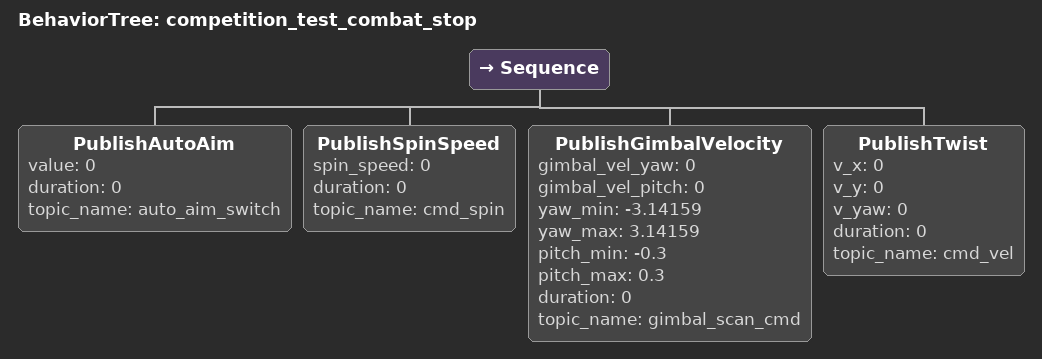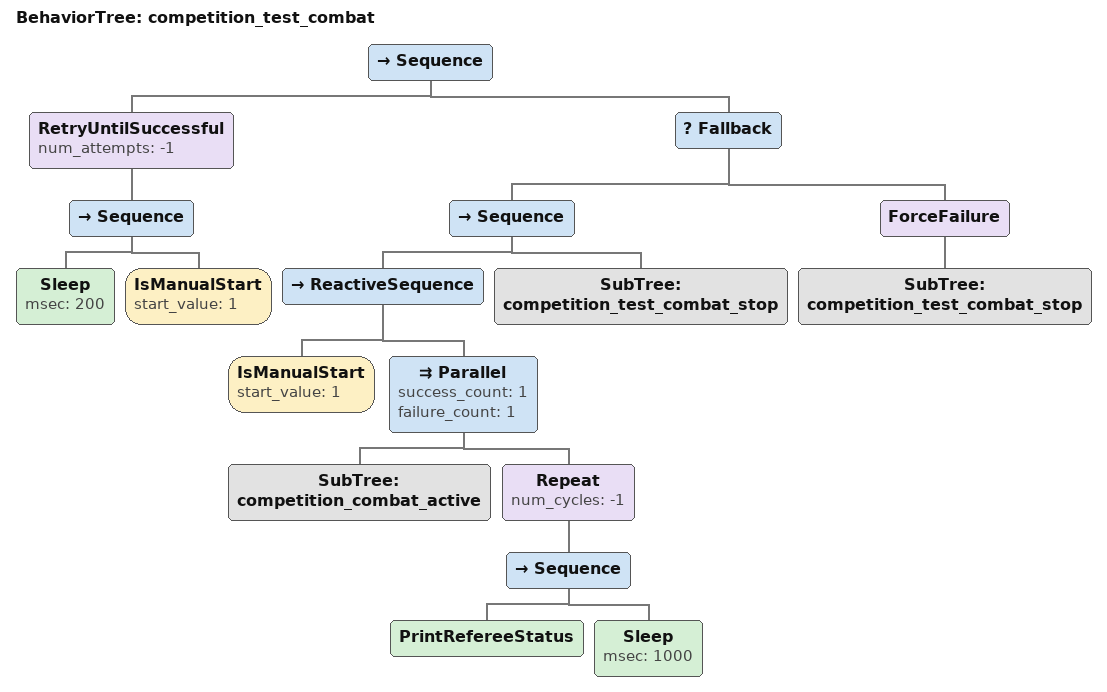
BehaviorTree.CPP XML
<?xml version="1.0" encoding="UTF-8"?>
<root BTCPP_format="4" main_tree_to_execute="competition_test_combat">
  <BehaviorTree ID="competition_test_combat_stop">
    <Sequence>
      <PublishAutoAim value="0" duration="0" topic_name="auto_aim_switch"/>
      <PublishSpinSpeed spin_speed="0" duration="0" topic_name="cmd_spin"/>
      <PublishGimbalVelocity gimbal_vel_yaw="0" gimbal_vel_pitch="0"
                             yaw_min="-3.14159" yaw_max="3.14159"
                             pitch_min="-0.3" pitch_max="0.3"
                             duration="0" topic_name="gimbal_scan_cmd"/>
      <PublishTwist v_x="0" v_y="0" v_yaw="0" duration="0" topic_name="cmd_vel"/>
    </Sequence>
  </BehaviorTree>

  <BehaviorTree ID="competition_test_combat">
    <Sequence>
      <!-- Sleep prevents a synchronous infinite retry while awaiting manual start. -->
      <RetryUntilSuccessful num_attempts="-1">
        <Sequence>
          <Sleep msec="200"/>
          <IsManualStart start_value="1"/>
        </Sequence>
      </RetryUntilSuccessful>
      <Fallback>
        <Sequence>
          <ReactiveSequence>
            <IsManualStart start_value="1"/>
            <Parallel success_count="1" failure_count="1">
              <SubTree ID="competition_combat_active"/>
              <Repeat num_cycles="-1">
                <Sequence>
                  <PrintRefereeStatus/>
                  <Sleep msec="1000"/>
                </Sequence>
              </Repeat>
            </Parallel>
          </ReactiveSequence>
          <SubTree ID="competition_test_combat_stop"/>
        </Sequence>
        <ForceFailure>
          <SubTree ID="competition_test_combat_stop"/>
        </ForceFailure>
      </Fallback>
    </Sequence>
  </BehaviorTree>
</root>
